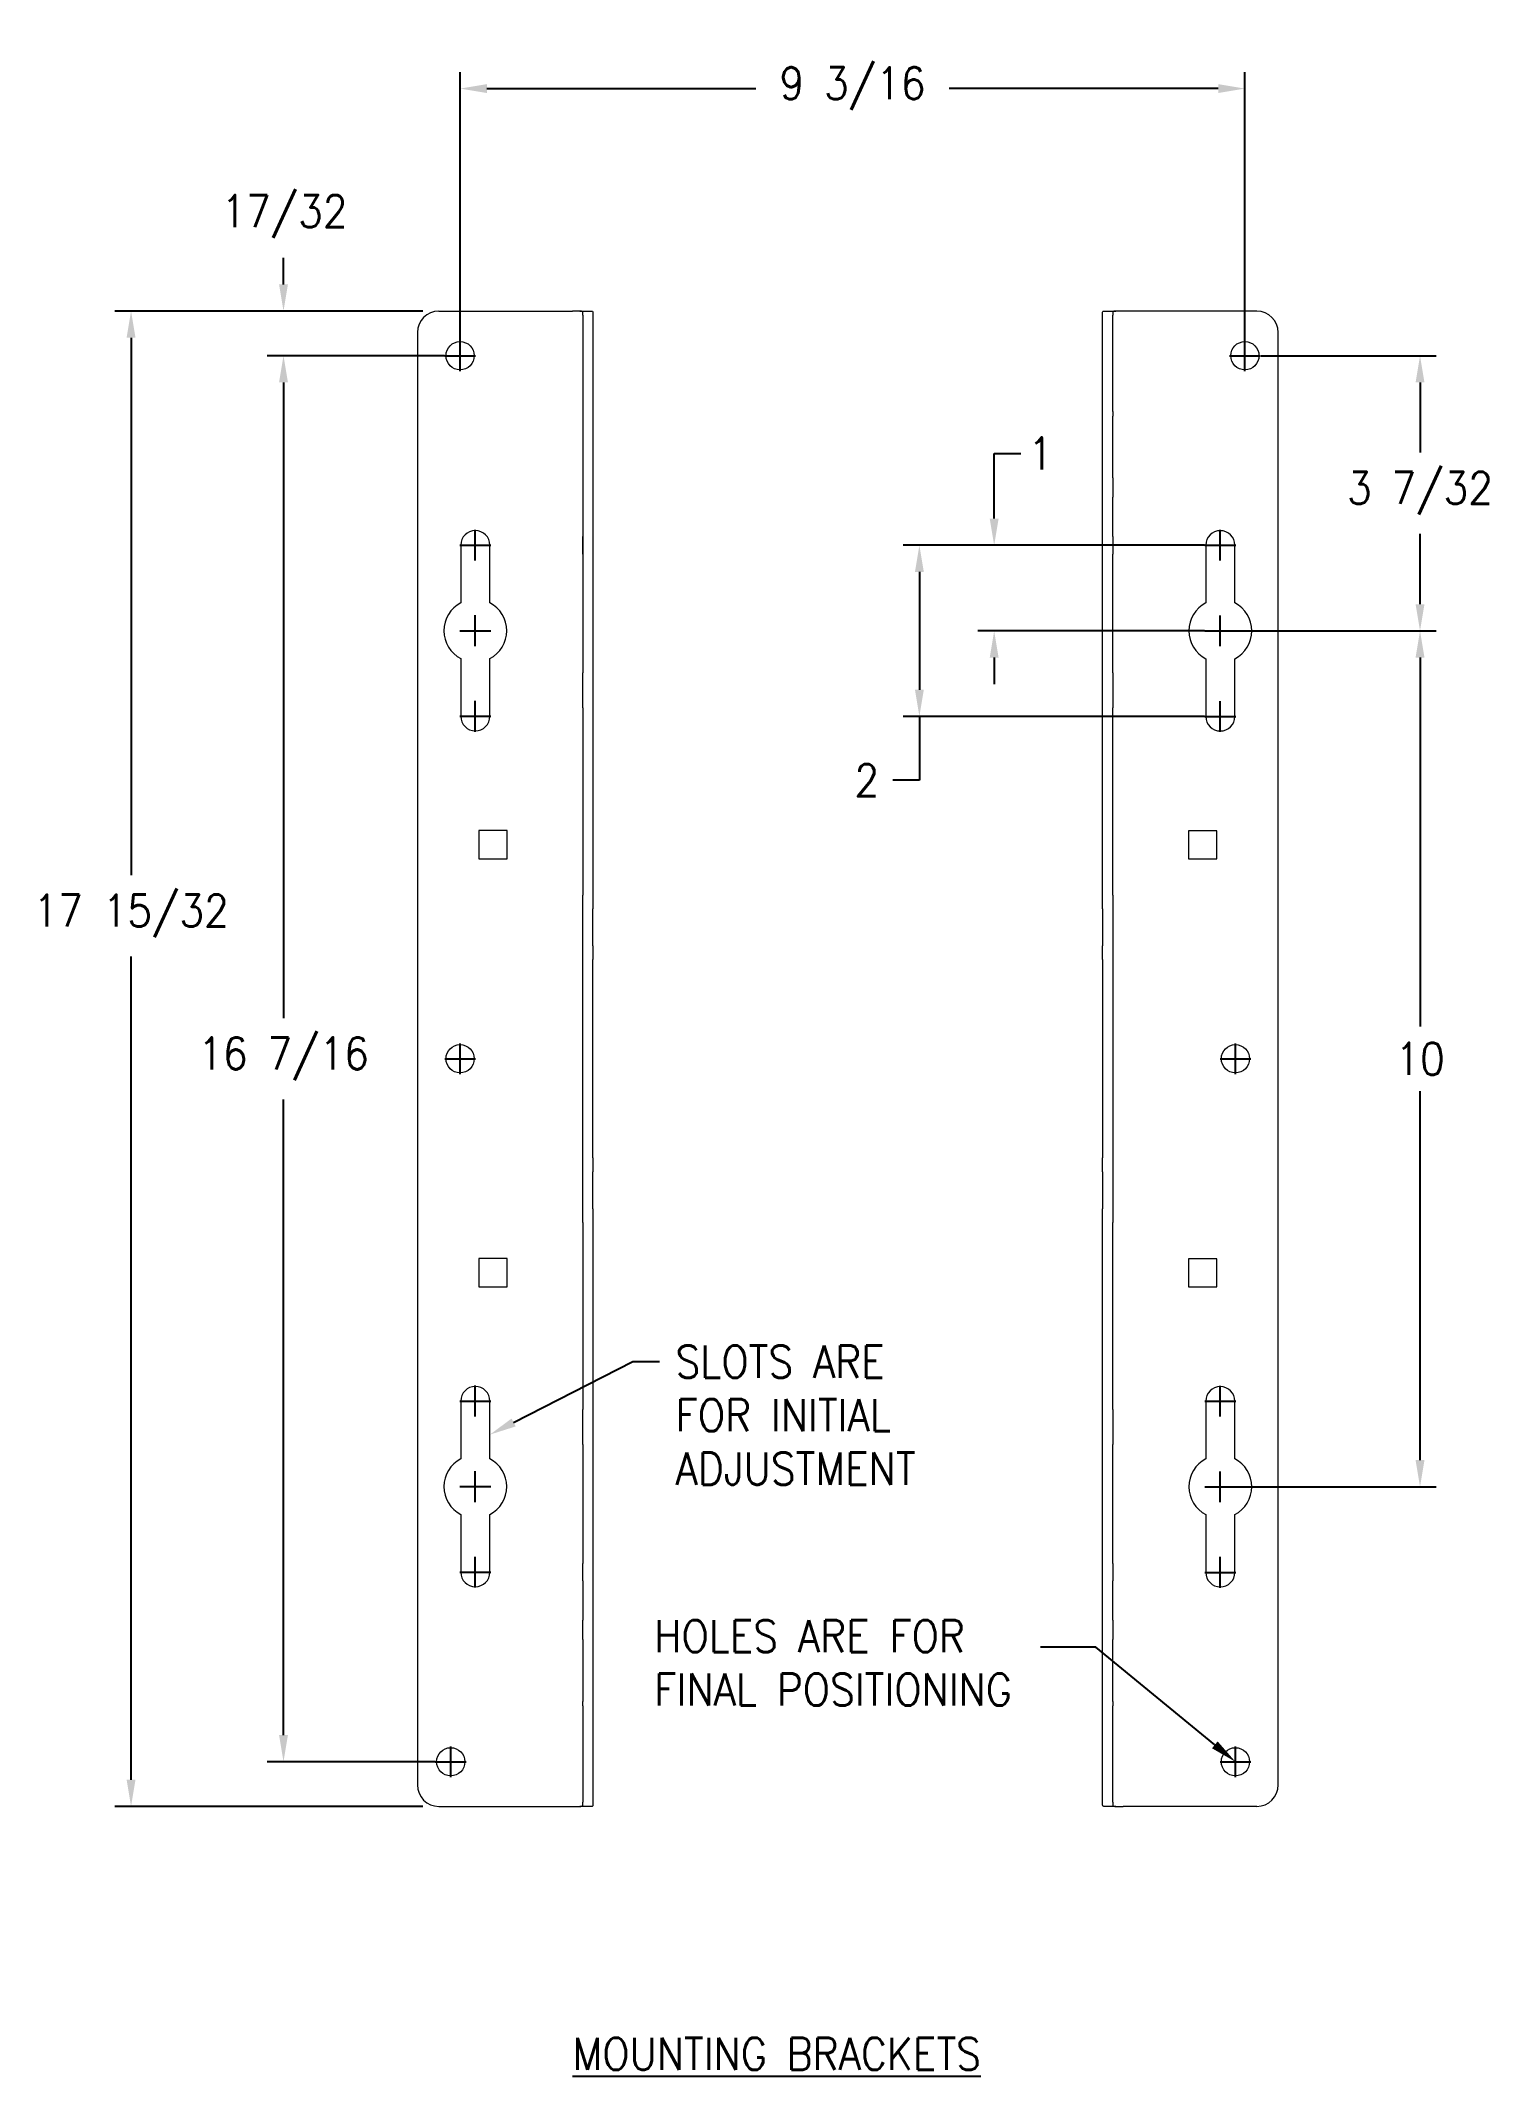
# Model space of a CAD drawing. Extents: x 48.9 to 65.9, y 17.3 to 41.1.
import ezdxf

# ---------------------------------------------------------------- set-up
doc = ezdxf.new("R2010")
doc.units = 0
doc.header["$LTSCALE"] = 0.5
doc.header["$MEASUREMENT"] = 0
doc.layers.get('Defpoints').update_dxf_attribs({"linetype": 'CONTINUOUS'})
doc.layers.add('DIM', color=1, linetype='CONTINUOUS')
doc.layers.add('OBJ', color=3, linetype='CONTINUOUS')
doc.styles.add('ROMANS', font='romans.shx', dxfattribs={"width": 0.9, "height": 0.375})
doc.dimstyles.new('GENIE', dxfattribs={"dimscale": 2, "dimtxt": 0.25, "dimasz": 0.156, "dimexe": 0.095, "dimexo": 0.0925, "dimgap": 0.095, "dimtad": 0, "dimtih": 1, "dimtoh": 1, "dimdec": 5, "dimzin": 4, "dimdsep": 46, "dimlunit": 5, "dimtxsty": 'ROMANS', "dimcen": 0.09, "dimadec": 0, "dimazin": 0, "dimtfac": 1, "dimtdec": 5, "dimtofl": 0, "dimtmove": 0, "dimatfit": 3, "dimfxl": 0, "dimfrac": 2, "dimtolj": 1, "dimtzin": 4, "dimarcsym": 0})

# ---------------------------------------------------------------- blocks, each defined once
blk = doc.blocks.new('*D23')
at = {"layer": 'Defpoints', "color": 0}
for p in [(53.581, 37.964), (49.984, 20.494), (53.581, 20.494)]:
    blk.add_point(p, dxfattribs=at)
at = {"layer": 'DIM', "color": 0, "lineweight": -2}
for p, q in [((53.396, 37.964), (49.794, 37.964)), ((49.984, 37.652), (49.984, 31.374)), ((49.984, 20.806), (49.984, 30.422)), ((53.396, 20.494), (49.794, 20.494))]:
    blk.add_line(p, q, dxfattribs=at)
at = {"layer": 'DIM', "color": 0}
for points in [[(49.932, 37.652), (50.036, 37.652), (49.984, 37.964)], [(49.932, 20.806), (50.036, 20.806), (49.984, 20.494)]]:
    blk.add_solid(points, dxfattribs=at)
at = {"layer": 'DIM', "color": 0, "insert": (49.984, 30.898), "char_height": 0.375, "attachment_point": 5, "style": 'ROMANS'}
blk.add_mtext('\\A1;17 15/32', dxfattribs=at)
blk = doc.blocks.new('*D24')
at = {"layer": 'Defpoints', "color": 0}
for p in [(53.831, 37.443), (51.766, 21.015), (53.721, 21.015)]:
    blk.add_point(p, dxfattribs=at)
at = {"layer": 'DIM', "color": 0, "lineweight": -2}
for p, q in [((53.646, 37.443), (51.576, 37.443)), ((51.766, 37.131), (51.766, 29.705)), ((51.766, 21.327), (51.766, 28.753)), ((53.536, 21.015), (51.576, 21.015))]:
    blk.add_line(p, q, dxfattribs=at)
at = {"layer": 'DIM', "color": 0}
for points in [[(51.714, 37.131), (51.818, 37.131), (51.766, 37.443)], [(51.714, 21.327), (51.818, 21.327), (51.766, 21.015)]]:
    blk.add_solid(points, dxfattribs=at)
at = {"layer": 'DIM', "color": 0, "insert": (51.766, 29.229), "char_height": 0.375, "attachment_point": 5, "style": 'ROMANS'}
blk.add_mtext('\\A1;16 7/16', dxfattribs=at)
blk = doc.blocks.new('*D25')
at = {"layer": 'Defpoints', "color": 0}
for p in [(63.004, 40.564), (53.831, 37.443), (63.004, 37.443)]:
    blk.add_point(p, dxfattribs=at)
at = {"layer": 'DIM', "color": 0, "lineweight": -2}
for p, q in [((53.831, 37.628), (53.831, 40.754)), ((63.004, 37.628), (63.004, 40.754)), ((54.143, 40.564), (57.287, 40.564)), ((62.692, 40.564), (59.547, 40.564))]:
    blk.add_line(p, q, dxfattribs=at)
at = {"layer": 'DIM', "color": 0}
for points in [[(54.143, 40.616), (54.143, 40.512), (53.831, 40.564)], [(62.692, 40.616), (62.692, 40.512), (63.004, 40.564)]]:
    blk.add_solid(points, dxfattribs=at)
at = {"layer": 'DIM', "color": 0, "insert": (58.417, 40.564), "char_height": 0.375, "attachment_point": 5, "style": 'ROMANS'}
blk.add_mtext('\\A1;9 3/16', dxfattribs=at)
blk = doc.blocks.new('*D26')
at = {"layer": 'Defpoints', "color": 0}
for p in [(62.716, 34.228), (62.716, 24.228), (65.051, 24.228)]:
    blk.add_point(p, dxfattribs=at)
at = {"layer": 'DIM', "color": 0, "lineweight": -2}
for p, q in [((62.901, 34.228), (65.241, 34.228)), ((65.051, 33.916), (65.051, 29.606)), ((65.051, 24.54), (65.051, 28.851)), ((62.901, 24.228), (65.241, 24.228))]:
    blk.add_line(p, q, dxfattribs=at)
at = {"layer": 'DIM', "color": 0}
for points in [[(64.999, 33.916), (65.103, 33.916), (65.051, 34.228)], [(64.999, 24.54), (65.103, 24.54), (65.051, 24.228)]]:
    blk.add_solid(points, dxfattribs=at)
at = {"layer": 'DIM', "color": 0, "insert": (65.051, 29.228), "char_height": 0.375, "attachment_point": 5, "style": 'ROMANS'}
blk.add_mtext('\\A1;10', dxfattribs=at)
blk = doc.blocks.new('*D27')
at = {"layer": 'Defpoints', "color": 0}
for p in [(63.004, 37.443), (65.051, 37.443), (62.716, 34.228)]:
    blk.add_point(p, dxfattribs=at)
at = {"layer": 'DIM', "color": 0, "lineweight": -2}
for p, q in [((63.189, 37.443), (65.241, 37.443)), ((65.051, 37.131), (65.051, 36.312)), ((65.051, 34.54), (65.051, 35.36)), ((62.901, 34.228), (65.241, 34.228))]:
    blk.add_line(p, q, dxfattribs=at)
at = {"layer": 'DIM', "color": 0}
for points in [[(64.999, 37.131), (65.103, 37.131), (65.051, 37.443)], [(64.999, 34.54), (65.103, 34.54), (65.051, 34.228)]]:
    blk.add_solid(points, dxfattribs=at)
at = {"layer": 'DIM', "color": 0, "insert": (65.051, 35.836), "char_height": 0.375, "attachment_point": 5, "style": 'ROMANS'}
blk.add_mtext('\\A1;3 7/32', dxfattribs=at)
blk = doc.blocks.new('*D28')
at = {"layer": 'Defpoints', "color": 0}
for p in [(60.073, 35.228), (62.716, 35.228), (62.716, 34.228)]:
    blk.add_point(p, dxfattribs=at)
at = {"layer": 'DIM', "color": 0, "lineweight": -2}
for p, q in [((60.073, 35.54), (60.073, 36.301)), ((60.073, 36.301), (60.385, 36.301)), ((62.531, 35.228), (59.883, 35.228)), ((62.531, 34.228), (59.883, 34.228)), ((60.073, 33.916), (60.073, 33.604))]:
    blk.add_line(p, q, dxfattribs=at)
at = {"layer": 'DIM', "color": 0}
for points in [[(60.021, 35.54), (60.125, 35.54), (60.073, 35.228)], [(60.021, 33.916), (60.125, 33.916), (60.073, 34.228)]]:
    blk.add_solid(points, dxfattribs=at)
at = {"layer": 'DIM', "color": 0, "insert": (60.615, 36.301), "char_height": 0.375, "attachment_point": 5, "style": 'ROMANS'}
blk.add_mtext('\\A1;1', dxfattribs=at)
blk = doc.blocks.new('*D29')
at = {"layer": 'Defpoints', "color": 0}
for p in [(62.716, 35.228), (59.199, 33.228), (62.716, 33.228)]:
    blk.add_point(p, dxfattribs=at)
at = {"layer": 'DIM', "color": 0, "lineweight": -2}
for p, q in [((62.531, 35.228), (59.009, 35.228)), ((59.199, 34.916), (59.199, 33.54)), ((62.531, 33.228), (59.009, 33.228)), ((59.199, 33.228), (59.199, 32.483)), ((59.199, 32.483), (58.887, 32.483))]:
    blk.add_line(p, q, dxfattribs=at)
at = {"layer": 'DIM', "color": 0}
for points in [[(59.147, 34.916), (59.251, 34.916), (59.199, 35.228)], [(59.147, 33.54), (59.251, 33.54), (59.199, 33.228)]]:
    blk.add_solid(points, dxfattribs=at)
at = {"layer": 'DIM', "color": 0, "insert": (58.584, 32.483), "char_height": 0.375, "attachment_point": 5, "style": 'ROMANS'}
blk.add_mtext('\\A1;2', dxfattribs=at)
blk = doc.blocks.new('*D30')
at = {"layer": 'Defpoints', "color": 0}
for p in [(51.766, 37.964), (53.581, 37.964), (53.831, 37.443)]:
    blk.add_point(p, dxfattribs=at)
at = {"layer": 'DIM', "color": 0, "lineweight": -2}
for p, q in [((51.766, 38.276), (51.766, 38.588)), ((53.396, 37.964), (51.576, 37.964)), ((53.646, 37.443), (51.576, 37.443)), ((51.766, 37.131), (51.766, 36.819))]:
    blk.add_line(p, q, dxfattribs=at)
at = {"layer": 'DIM', "color": 0}
for points in [[(51.714, 38.276), (51.818, 38.276), (51.766, 37.964)], [(51.714, 37.131), (51.818, 37.131), (51.766, 37.443)]]:
    blk.add_solid(points, dxfattribs=at)
at = {"layer": 'DIM', "color": 0, "insert": (51.777, 39.069), "char_height": 0.375, "attachment_point": 5, "style": 'ROMANS'}
blk.add_mtext('\\A1;17/32', dxfattribs=at)

msp = doc.modelspace()

# ---------------------------------------------------------------- linework, layer by layer
at = {"layer": 'DIM'}
for p, q in [((53.830687, 37.263147), (53.830687, 37.623147)), ((63.003687, 37.263147), (63.003687, 37.623147)), ((53.650687, 37.443147), (54.010687, 37.443147)), ((62.823687, 37.443147), (63.183687, 37.443147)), ((53.828187, 35.229797), (54.188187, 35.229797)), ((54.008187, 35.049797), (54.008187, 35.409797)), ((62.536187, 35.228497), (62.896187, 35.228497)), ((62.716187, 35.048497), (62.716187, 35.408497)), ((54.008187, 34.049797), (54.008187, 34.409797)), ((62.716187, 34.048497), (62.716187, 34.408497)), ((53.828187, 34.229797), (54.188187, 34.229797)), ((62.536187, 34.228497), (62.896187, 34.228497)), ((54.008187, 33.049797), (54.008187, 33.409797)), ((62.716187, 33.048497), (62.716187, 33.408497)), ((53.828187, 33.229797), (54.188187, 33.229797)), ((62.536187, 33.228497), (62.896187, 33.228497)), ((53.830687, 29.049147), (53.830687, 29.409147)), ((62.893687, 29.049147), (62.893687, 29.409147)), ((53.650687, 29.229147), (54.010687, 29.229147)), ((62.713687, 29.229147), (63.073687, 29.229147)), ((54.456049, 24.979446), (55.847454, 25.690032)), ((55.847454, 25.690032), (56.159454, 25.690032)), ((53.828187, 25.229797), (54.188187, 25.229797)), ((54.008187, 25.049797), (54.008187, 25.409797)), ((62.536187, 25.228497), (62.896187, 25.228497)), ((62.716187, 25.048497), (62.716187, 25.408497)), ((54.008187, 24.049797), (54.008187, 24.409797)), ((62.716187, 24.048497), (62.716187, 24.408497)), ((53.828187, 24.229797), (54.188187, 24.229797)), ((62.536187, 24.228497), (62.896187, 24.228497)), ((54.008187, 23.049797), (54.008187, 23.409797)), ((62.716187, 23.048497), (62.716187, 23.408497)), ((53.828187, 23.229797), (54.188187, 23.229797)), ((62.536187, 23.228497), (62.896187, 23.228497)), ((61.262676, 22.354762), (60.615431, 22.354762)), ((62.652586, 21.213173), (61.262676, 22.354762)), ((53.720687, 20.835147), (53.720687, 21.195147)), ((62.893687, 20.835147), (62.893687, 21.195147)), ((53.540687, 21.015147), (53.900687, 21.015147)), ((62.713687, 21.015147), (63.073687, 21.015147))]:
    msp.add_line(p, q, dxfattribs=at)
for points in [[(54.4797, 24.933136), (54.432399, 25.025756), (54.178187, 24.837543)], [(62.68559, 21.253357), (62.619582, 21.17299), (62.893687, 21.015147)]]:
    msp.add_solid(points, dxfattribs=at)
at = {"layer": 'OBJ', "linetype": 'Continuous', "lineweight": 15}
for p, q in [((53.580687, 37.964147), (55.143187, 37.964147)), ((55.230469, 37.964147), (55.143187, 37.964147)), ((55.230469, 37.964147), (55.368616, 37.964147)), ((55.263187, 37.915204), (55.263187, 37.950194)), ((55.263187, 37.915204), (55.263187, 36.789799)), ((55.383187, 37.950194), (55.383187, 37.915204)), ((55.383187, 37.915204), (55.383187, 36.789799)), ((61.341187, 37.915204), (61.341187, 37.950194)), ((61.341187, 36.789799), (61.341187, 37.915204)), ((61.355758, 37.964147), (61.493905, 37.964147)), ((61.461187, 37.950194), (61.461187, 37.915204)), ((61.461187, 36.789799), (61.461187, 37.915204)), ((61.581187, 37.964147), (61.493905, 37.964147)), ((63.143687, 37.964147), (61.581187, 37.964147)), ((53.330687, 37.714147), (53.330687, 20.744147)), ((63.393687, 20.744147), (63.393687, 37.714147)), ((55.263187, 36.789799), (55.263187, 33.737962)), ((55.383187, 36.789799), (55.383187, 35.124501)), ((61.341187, 36.738202), (61.341187, 36.789799)), ((61.341187, 36.016271), (61.341187, 36.738202)), ((61.461187, 36.789799), (61.461187, 36.738202)), ((61.461187, 36.016271), (61.461187, 36.738202)), ((61.341187, 35.789416), (61.341187, 36.016271)), ((61.461187, 36.016271), (61.461187, 35.789416)), ((61.341187, 35.329289), (61.341187, 35.789416)), ((61.461187, 35.329289), (61.461187, 35.789416)), ((53.838187, 35.229797), (53.838187, 34.555613)), ((54.178187, 34.555613), (54.178187, 35.229797)), ((55.263187, 35.124501), (55.263187, 35.329289)), ((61.341187, 35.124501), (61.341187, 35.329289)), ((61.461187, 35.329289), (61.461187, 35.124501)), ((62.546187, 35.228497), (62.546187, 34.554313)), ((62.886187, 34.554313), (62.886187, 35.228497)), ((55.383187, 35.124501), (55.383187, 33.737962)), ((61.341187, 33.737962), (61.341187, 35.124501)), ((61.461187, 33.737962), (61.461187, 35.124501)), ((53.838187, 33.903981), (53.838187, 33.229797)), ((54.178187, 33.229797), (54.178187, 33.903981)), ((62.546187, 33.902681), (62.546187, 33.228497)), ((62.886187, 33.228497), (62.886187, 33.902681)), ((55.263187, 33.328386), (55.263187, 33.737962)), ((55.383187, 33.737962), (55.383187, 33.328386)), ((61.341187, 33.328386), (61.341187, 33.737962)), ((61.461187, 33.737962), (61.461187, 33.328386)), ((55.263187, 33.328386), (55.263187, 31.142181)), ((55.383187, 33.328386), (55.383187, 31.142181)), ((61.341187, 31.142181), (61.341187, 33.328386)), ((61.461187, 31.142181), (61.461187, 33.328386)), ((54.378687, 31.894797), (54.049687, 31.894797)), ((54.049687, 31.894797), (54.049687, 31.565797)), ((54.378687, 31.565797), (54.378687, 31.894797)), ((62.674687, 31.892497), (62.345687, 31.892497)), ((62.345687, 31.892497), (62.345687, 31.563497)), ((62.674687, 31.563497), (62.674687, 31.892497)), ((54.049687, 31.565797), (54.378687, 31.565797)), ((62.345687, 31.563497), (62.674687, 31.563497)), ((55.263187, 30.981485), (55.263187, 31.142181)), ((55.263187, 30.548852), (55.263187, 30.981485)), ((55.383187, 31.142181), (55.383187, 30.981485)), ((55.383187, 30.548852), (55.383187, 30.981485)), ((61.341187, 30.981485), (61.341187, 31.142181)), ((61.341187, 30.981485), (61.341187, 30.548852)), ((61.461187, 31.142181), (61.461187, 30.981485)), ((61.461187, 30.981485), (61.461187, 30.548852)), ((55.263187, 30.388155), (55.263187, 30.548852)), ((55.383187, 30.548852), (55.383187, 30.388155)), ((61.341187, 30.388155), (61.341187, 30.548852)), ((61.461187, 30.548852), (61.461187, 30.388155)), ((55.263187, 28.07014), (55.263187, 30.388155)), ((55.383187, 28.07014), (55.383187, 30.388155)), ((61.341187, 30.388155), (61.341187, 28.07014)), ((61.461187, 30.388155), (61.461187, 28.07014)), ((55.263187, 27.909443), (55.263187, 28.07014)), ((55.383187, 28.07014), (55.383187, 27.909443)), ((61.341187, 27.909443), (61.341187, 28.07014)), ((61.461187, 28.07014), (61.461187, 27.909443)), ((55.263187, 27.47681), (55.263187, 27.909443)), ((55.383187, 27.47681), (55.383187, 27.909443)), ((61.341187, 27.909443), (61.341187, 27.47681)), ((61.461187, 27.909443), (61.461187, 27.47681)), ((55.263187, 27.316113), (55.263187, 27.47681)), ((55.383187, 27.47681), (55.383187, 27.316113)), ((61.341187, 27.316113), (61.341187, 27.47681)), ((61.461187, 27.47681), (61.461187, 27.316113)), ((55.263187, 27.316113), (55.263187, 25.129908)), ((55.383187, 27.316113), (55.383187, 25.129908)), ((61.341187, 25.129908), (61.341187, 27.316113)), ((61.461187, 25.129908), (61.461187, 27.316113)), ((54.378687, 26.894797), (54.049687, 26.894797)), ((54.049687, 26.894797), (54.049687, 26.565797)), ((54.378687, 26.565797), (54.378687, 26.894797)), ((62.674687, 26.892497), (62.345687, 26.892497)), ((62.345687, 26.892497), (62.345687, 26.563497)), ((62.674687, 26.563497), (62.674687, 26.892497)), ((54.049687, 26.565797), (54.378687, 26.565797)), ((62.345687, 26.563497), (62.674687, 26.563497)), ((53.838187, 25.229797), (53.838187, 24.555613)), ((54.178187, 24.555613), (54.178187, 25.229797)), ((62.546187, 25.228497), (62.546187, 24.554313)), ((62.886187, 24.554313), (62.886187, 25.228497)), ((55.263187, 24.720332), (55.263187, 25.129908)), ((55.383187, 25.129908), (55.383187, 24.720332)), ((61.341187, 24.720332), (61.341187, 25.129908)), ((61.461187, 25.129908), (61.461187, 24.720332)), ((55.263187, 24.720332), (55.263187, 23.333793)), ((55.383187, 24.720332), (55.383187, 23.333793)), ((61.341187, 23.333793), (61.341187, 24.720332)), ((61.461187, 23.333793), (61.461187, 24.720332)), ((53.838187, 23.903981), (53.838187, 23.229797)), ((54.178187, 23.229797), (54.178187, 23.903981)), ((62.546187, 23.902681), (62.546187, 23.228497)), ((62.886187, 23.228497), (62.886187, 23.902681)), ((55.263187, 23.129005), (55.263187, 23.333793)), ((55.383187, 23.333793), (55.383187, 23.129005)), ((61.341187, 23.129005), (61.341187, 23.333793)), ((61.461187, 23.333793), (61.461187, 23.129005)), ((55.263187, 23.129005), (55.263187, 22.668878)), ((55.383187, 23.129005), (55.383187, 22.668878)), ((61.341187, 22.668878), (61.341187, 23.129005)), ((61.461187, 22.668878), (61.461187, 23.129005)), ((55.263187, 22.442024), (55.263187, 22.668878)), ((55.383187, 22.668878), (55.383187, 22.442024)), ((61.341187, 22.442024), (61.341187, 22.668878)), ((61.461187, 22.668878), (61.461187, 22.442024)), ((55.263187, 22.442024), (55.263187, 21.720093)), ((55.383187, 22.442024), (55.383187, 21.720093)), ((61.341187, 21.720093), (61.341187, 22.442024)), ((61.461187, 21.720093), (61.461187, 22.442024)), ((55.263187, 21.668495), (55.263187, 21.720093)), ((55.263187, 21.668495), (55.263187, 20.543091)), ((55.383187, 21.720093), (55.383187, 21.668495)), ((55.383187, 21.668495), (55.383187, 20.543091)), ((61.341187, 21.668495), (61.341187, 21.720093)), ((61.341187, 20.543091), (61.341187, 21.668495)), ((61.461187, 21.720093), (61.461187, 21.668495)), ((61.461187, 20.543091), (61.461187, 21.668495)), ((53.580687, 20.494148), (55.143187, 20.494148)), ((55.143187, 20.494148), (55.230469, 20.494148)), ((55.368616, 20.494148), (55.230469, 20.494148)), ((55.263187, 20.508101), (55.263187, 20.543091)), ((55.383187, 20.543091), (55.383187, 20.508101)), ((61.341187, 20.508101), (61.341187, 20.543091)), ((61.493905, 20.494148), (61.355758, 20.494148)), ((61.461187, 20.543091), (61.461187, 20.508101)), ((61.493905, 20.494148), (61.581187, 20.494148)), ((63.143687, 20.494148), (61.581187, 20.494148))]:
    msp.add_line(p, q, dxfattribs=at)
for centre in [(53.830687, 37.443147), (63.003687, 37.443147), (53.830687, 29.229147), (62.893687, 29.229147), (53.720687, 21.015147), (62.893687, 21.015147)]:
    msp.add_circle(centre, 0.165, dxfattribs=at)
for centre, radius, start, end in [((53.580687, 37.714147), 0.25, 90, 180), ((63.143687, 37.714147), 0.25, 360, 90), ((54.008187, 35.229797), 0.17, 0, 180), ((62.716187, 35.228497), 0.17, 0, 180), ((54.008187, 34.229797), 0.3675, 117.5540412, 242.4459588), ((54.008187, 34.229797), 0.3675, 297.5540412, 62.4459588), ((62.716187, 34.228497), 0.3675, 117.5540412, 242.4459588), ((62.716187, 34.228497), 0.3675, 297.5540412, 62.4459588), ((54.008187, 33.229797), 0.17, 180, 0), ((62.716187, 33.228497), 0.17, 180, 0), ((54.008187, 25.229797), 0.17, 0, 180), ((62.716187, 25.228497), 0.17, 0, 180), ((54.008187, 24.229797), 0.3675, 117.5540412, 242.4459588), ((54.008187, 24.229797), 0.3675, 297.5540412, 62.4459588), ((62.716187, 24.228497), 0.3675, 117.5540412, 242.4459588), ((62.716187, 24.228497), 0.3675, 297.5540412, 62.4459588), ((54.008187, 23.229797), 0.17, 180, 0), ((62.716187, 23.228497), 0.17, 180, 0), ((53.580687, 20.744147), 0.25, 180, 270), ((63.143687, 20.744147), 0.25, 270, 0)]:
    msp.add_arc(centre, radius, start, end, dxfattribs=at)
for points, knots in [([(55.263187, 37.950194), (55.26213, 37.953815), (55.260014, 37.961059), (55.245862, 37.963878), (55.234046, 37.964084), (55.230469, 37.964147)], [0, 0, 0, 0, 0.41056198, 0.821542735, 1, 1, 1, 1]), ([(55.368616, 37.964147), (55.374273, 37.963046), (55.382339, 37.961476), (55.382992, 37.95279), (55.383187, 37.950194)], [0, 0, 0, 0, 0.701219781, 1, 1, 1, 1]), ([(61.341187, 37.950194), (61.342346, 37.955615), (61.343998, 37.963346), (61.353053, 37.963963), (61.355758, 37.964147)], [0, 0, 0, 0, 0.701219634, 1, 1, 1, 1]), ([(61.493905, 37.964147), (61.486098, 37.963839), (61.470476, 37.963222), (61.462094, 37.957491), (61.461398, 37.95189), (61.461187, 37.950194)], [0, 0, 0, 0, 0.410608937, 0.821609604, 1, 1, 1, 1]), ([(55.230469, 20.494148), (55.238276, 20.494456), (55.253898, 20.495072), (55.26228, 20.500804), (55.262976, 20.506405), (55.263187, 20.508101)], [0, 0, 0, 0, 0.410608443, 0.821609819, 1, 1, 1, 1]), ([(55.383187, 20.508101), (55.382029, 20.502679), (55.380377, 20.494948), (55.371321, 20.494332), (55.368616, 20.494148)], [0, 0, 0, 0, 0.701220735, 1, 1, 1, 1]), ([(61.355758, 20.494148), (61.350102, 20.495248), (61.342035, 20.496818), (61.341382, 20.505505), (61.341187, 20.508101)], [0, 0, 0, 0, 0.701218428, 1, 1, 1, 1]), ([(61.461187, 20.508101), (61.462244, 20.50448), (61.46436, 20.497236), (61.478512, 20.494415), (61.490328, 20.49421), (61.493905, 20.494148)], [0, 0, 0, 0, 0.410562714, 0.821543249, 1, 1, 1, 1])]:
    msp.add_open_spline(points, degree=3, knots=knots, dxfattribs=at)

# ---------------------------------------------------------------- texts
at = {"layer": 'DIM', "style": 'ROMANS', "width": 0.9}
msp.add_text('%%UMOUNTING BRACKETS', height=0.375, dxfattribs=at).set_placement((55.14583, 17.415768))
at = {"layer": 'DIM', "char_height": 0.375, "attachment_point": 1, "style": 'ROMANS'}
for s, insert in [('SLOTS ARE\\PFOR INITIAL\\PADJUSTMENT', (56.349454, 25.877532)), ('HOLES ARE FOR\\PFINAL POSITIONING', (56.10028, 22.671298))]:
    msp.add_mtext(s, dxfattribs=dict(at, insert=insert))

# ---------------------------------------------------------------- dimensions: what is measured, and where the dimension line sits
at = {"layer": 'DIM'}
dim = msp.add_linear_dim(base=(63.003687, 40.563961), p1=(53.830687, 37.443147), p2=(63.003687, 37.443147), dimstyle='GENIE', dxfattribs=at)
dim.commit()
dim.dimension.update_dxf_attribs({"geometry": '*D25', "text_midpoint": (58.417187, 40.563961), "dimtype": 160})
dim = msp.add_linear_dim(base=(51.766464, 37.964147), p1=(53.830687, 37.443147), p2=(53.580687, 37.964147), angle=90, dimstyle='GENIE', override={"dimtmove": 2}, dxfattribs=at)
dim.commit()
dim.dimension.update_dxf_attribs({"geometry": '*D30', "text_midpoint": (51.776803, 39.068894), "dimtype": 160})
for base, p1, p2, picture, middle in [((49.98365, 20.494147), (53.580687, 37.964147), (53.580687, 20.494147), '*D23', (49.98365, 30.897926)), ((60.072543, 35.228497), (62.716187, 34.228497), (62.716187, 35.228497), '*D28', (60.614722, 36.300699)), ((59.198652, 33.228497), (62.716187, 35.228497), (62.716187, 33.228497), '*D29', (58.584152, 32.482861))]:
    dim = msp.add_linear_dim(base=base, p1=p1, p2=p2, angle=90, dimstyle='GENIE', dxfattribs=at)
    dim.commit()
    dim.dimension.update_dxf_attribs({"geometry": picture, "text_midpoint": middle, "dimtype": 160})
for base, p1, p2, picture, middle in [((51.766464, 21.015147), (53.830687, 37.443147), (53.720687, 21.015147), '*D24', (51.766464, 29.229147)), ((65.050858, 37.443147), (62.716187, 34.228497), (63.003687, 37.443147), '*D27', (65.050858, 35.835822)), ((65.050858, 24.228497), (62.716187, 34.228497), (62.716187, 24.228497), '*D26', (65.050858, 29.228497))]:
    dim = msp.add_linear_dim(base=base, p1=p1, p2=p2, angle=90, dimstyle='GENIE', dxfattribs=at)
    dim.commit()
    dim.dimension.update_dxf_attribs({"geometry": picture, "text_midpoint": middle})

doc.saveas('drawing.dxf')
